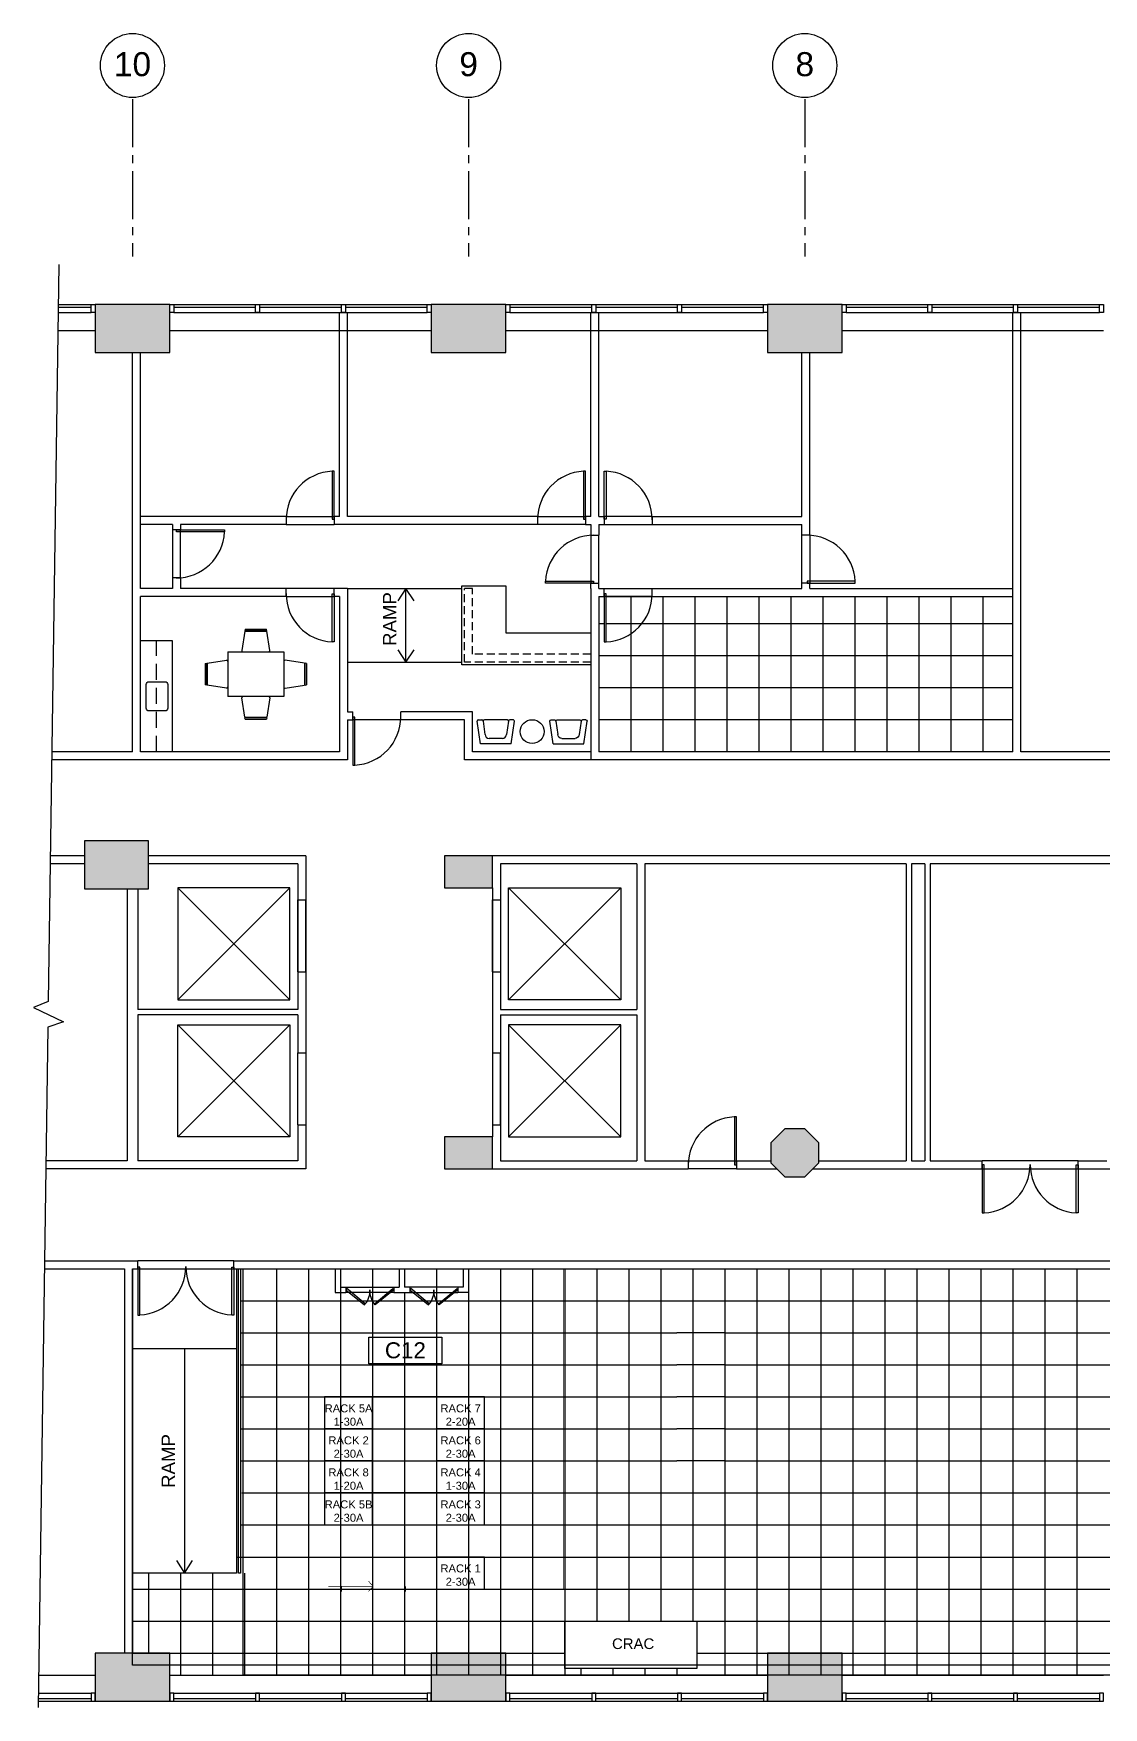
# Model space of a CAD drawing. Header units: inches. Extents: x 272721 to 278660, y 269284 to 271020.
# Drawn here: x 276169 to 276971, y 269285 to 270540 of the extents above; entities that cross this region are included whole.
import ezdxf
from ezdxf.enums import TextEntityAlignment as Align

# ---------------------------------------------------------------- set-up
doc = ezdxf.new("R2010")
doc.units = ezdxf.units.IN
doc.header["$LTSCALE"] = 48
doc.header["$MEASUREMENT"] = 0
doc.linetypes.add('DASHED2', pattern=[0.375, 0.25, -0.125])
doc.linetypes.add('HFC 11-10-04$0$CENTER2', pattern=[1.125, 0.75, -0.125, 0.125, -0.125])
for name, color, linetype in [('A-ANNO-CAGE', 4, 'Continuous'), ('A-COLS', 6, 'Continuous'), ('A-COLS-GRID', 5, 'Continuous'), ('A-COLS-PATT', 9, 'Continuous'), ('A-CORE-DOOR', 3, 'Continuous'), ('A-CORE-ELEV', 3, 'Continuous'), ('A-CORE-PART', 6, 'Continuous'), ('A-CORE-WIND', 3, 'Continuous'), ('A-CORE-WIND-SILL', 2, 'Continuous'), ('A-DIM-BREAK', 5, 'Continuous'), ('A-FLOR-CAGE', 3, 'Continuous'), ('A-FLOR-DOOR-HEAD', 2, 'Continuous'), ('A-FLOR-FIXT', 3, 'Continuous'), ('A-FLOR-FURN', 3, 'Continuous'), ('A-FLOR-GRID', 251, 'Continuous'), ('A-FLOR-RACK', 4, 'Continuous'), ('A-FLOR-RAIL', 3, 'Continuous'), ('A-FLOR-RAMP', 1, 'Continuous')]:
    doc.layers.add(name, color=color, linetype=linetype)
doc.styles.add('ATTR', font='romans.shx', dxfattribs={"width": 0.8, "height": 0.6})
doc.styles.add('TITLES', font='arial.ttf')

# ---------------------------------------------------------------- blocks, each defined once
blk = doc.blocks.new('CEILING')
at = {"layer": 'A-FLOR-DOOR-HEAD'}
for p, q in [((276358.4, 270178.2), (276394.4, 270178.2)), ((276546.9, 270178.2), (276582.9, 270178.2)), ((276632.9, 270178.2), (276596.9, 270178.2)), ((276273.3, 270170.2), (276273.3, 270132.2)), ((276279.3, 270132.2), (276279.3, 270168.2)), ((276358.4, 270172.2), (276394.4, 270172.2)), ((276582.9, 270172.2), (276546.9, 270172.2)), ((276586.9, 270164.2), (276586.9, 270128.2)), ((276592.9, 270128.2), (276592.9, 270164.2)), ((276596.9, 270172.2), (276632.9, 270172.2)), ((276745.1, 270128.2), (276745.1, 270164.2)), ((276751.1, 270164.2), (276751.1, 270128.2)), ((276394.4, 270124.2), (276358.4, 270124.2)), ((276358.4, 270118.2), (276394.4, 270118.2)), ((276596.9, 270124.2), (276632.9, 270124.2)), ((276632.9, 270118.2), (276596.9, 270118.2)), ((276444.4, 270025.9), (276408.4, 270025.9)), ((276367.3, 269836.9), (276367.3, 269890.9)), ((276373.3, 269890.9), (276373.3, 269836.9)), ((276513.3, 269836.9), (276513.3, 269890.9)), ((276519.3, 269890.9), (276519.3, 269836.9)), ((276367.3, 269722.2), (276367.3, 269776.2)), ((276373.3, 269776.2), (276373.3, 269722.2)), ((276513.3, 269776.2), (276513.3, 269722.2)), ((276519.3, 269722.2), (276519.3, 269776.2)), ((276660, 269695.2), (276696, 269695.2)), ((276696, 269689.2), (276660, 269689.2)), ((276952.3, 269695.2), (276880.3, 269695.2)), ((276880.3, 269689.2), (276952.3, 269689.2)), ((276319.3, 269620.2), (276247.3, 269620.2)), ((276247.3, 269614.2), (276319.3, 269614.2)), ((276403.3, 269600.6), (276439.3, 269600.6)), ((276487.3, 269600.6), (276451.3, 269600.6)), ((276439.3, 269596.6), (276403.3, 269596.6)), ((276451.3, 269596.6), (276487.3, 269596.6)), ((276400, 269374.2), (276448, 269374.2))]:
    blk.add_line(p, q, dxfattribs=at)
blk = doc.blocks.new('Conference Seat')
for p, q in [((-11.5, 0), (-14, -17)), ((-11.5, 0), (11.5, 0)), ((11.5, 0), (14, -17)), ((-9.5, -17), (-8.02878, -6.99577)), ((-5, -4), (5, -4)), ((9.5, -17), (8.0288, -6.99577)), ((-13, -18), (-10.5, -18)), ((-8.5, -18), (8.5, -18)), ((13, -18), (10.5, -18))]:
    blk.add_line(p, q)
for centre, radius, start, end in [((-5, -7), 3, 90, 180), ((5, -7), 3, 0, 90), ((-13, -17), 1, 180, 270), ((-10.5, -17), 1, 270, 0), ((-8.5, -17), 1, 180, 270), ((8.5, -17), 1, 270, 0), ((10.5, -17), 1, 180, 270), ((13, -17), 1, 270, 0)]:
    blk.add_arc(centre, radius, start, end)
at = {"style": 'ATTR', "width": 0.8, "flags": 9}
blk.add_attdef('ESTCODE', (0, 0), '', height=0.00199, dxfattribs=at)
blk = doc.blocks.new('SEATING_GROUP_1[1]')
blk.add_circle((23.9, -81.4), 8.94)
at = {"rotation": 180.046986211478}
blk.add_blockref('Conference Seat', (-3.4, -90.5), dxfattribs=at)
at = {"xscale": -1, "rotation": 179.953013788522}
blk.add_blockref('Conference Seat', (51.1, -90.5), dxfattribs=at)
blk = doc.blocks.new('42X84_TABLE_DINING[1]')
at = {"linetype": 'Continuous'}
for p, q in [((-33.26885, 37.999999), (-33.42505, 37.000439)), ((-33.26885, 37.999999), (-17.26885, 37.999999)), ((-17.11255, 36.999659), (-17.26885, 37.999999)), ((-33.50315, 36.500609), (-35.76885, 21.999999)), ((-33.49925, 36.499999), (-17.02975, 36.499999)), ((-17.11045, 36.999999), (-33.42225, 36.999999)), ((-14.76885, 21.999999), (-17.03435, 36.499269)), ((-57.9997, 8.156299), (-59, 7.999989)), ((-59, -8.000011), (-59, 7.999989)), ((-58, 8.158429), (-58, -8.153391)), ((-57.5, -8.230411), (-57.5, 8.239139)), ((-43, 10.499989), (-57.4993, 8.234489)), ((-7.5377, 10.499989), (6.9615, 8.234489)), ((6.9623, -8.230411), (6.9623, 8.239139)), ((7.4619, 8.156299), (8.4623, 7.999989)), ((7.4623, 8.158429), (7.4623, -8.153391)), ((8.4623, -8.000011), (8.4623, 7.999989)), ((-59, -8.000011), (-58.0005, -8.156181)), ((-57.5007, -8.234271), (-43, -10.500011)), ((6.9629, -8.234271), (-7.5377, -10.500011)), ((8.4623, -8.000011), (7.4627, -8.156181)), ((-42, -21.000001), (-8.5377, -21.000001)), ((-33.50315, -36.50061), (-35.76885, -22.000001)), ((-14.76885, -22.000001), (-17.03435, -36.499267)), ((-33.49925, -36.499999), (-17.02975, -36.499999)), ((-33.26885, -37.999999), (-33.42505, -37.000442)), ((-17.11045, -36.999999), (-33.42225, -36.999999)), ((-17.11255, -36.999664), (-17.26885, -37.999999)), ((-33.26885, -37.999999), (-17.26885, -37.999999))]:
    blk.add_line(p, q, dxfattribs=at)
blk.add_lwpolyline([(-42, -21.000001), (-42, 20.999989), (-8.5377, 20.999989), (-8.5377, -21.000001)], dxfattribs=at)
for centre, start, end in [((-34.76885, 21.999999), 180, 270), ((-15.76885, 21.999999), 270, 0), ((-43, 9.499989), 0.000000683, 90), ((-7.5377, 9.499989), 90, 180), ((-43, -9.500011), 270, 0.000000683), ((-7.5377, -9.500011), 180, 270), ((-34.76885, -22.000001), 90, 180), ((-15.76885, -22.000001), 0, 90)]:
    blk.add_arc(centre, 1, start, end, dxfattribs=at)

msp = doc.modelspace()

# ---------------------------------------------------------------- hatches: boundary and pattern name
at = {"layer": 'A-COLS-PATT'}
for points in [[(276215.3, 270301.2), (276271.3, 270301.2), (276271.3, 270337.2), (276215.3, 270337.2)], [(276467.3, 270301.2), (276523.3, 270301.2), (276523.3, 270337.2), (276467.3, 270337.2)], [(276719.3, 270301.2), (276775.3, 270301.2), (276775.3, 270337.2), (276719.3, 270337.2)], [(276207.3, 269899.2), (276255.3, 269899.2), (276255.3, 269935.2), (276207.3, 269935.2)], [(276477.3, 269923.9), (276477.3, 269899.9), (276513.3, 269899.9), (276513.3, 269923.9)], [(276477.3, 269713.2), (276477.3, 269689.2), (276513.3, 269689.2), (276513.3, 269713.2)], [(276732.4, 269719.2), (276721.8, 269708.7), (276721.8, 269693.8), (276732.4, 269683.2), (276747.3, 269683.2), (276757.8, 269693.8), (276757.8, 269708.7), (276747.3, 269719.2)], [(276215.3, 269290.2), (276271.3, 269290.2), (276271.3, 269326.2), (276215.3, 269326.2)], [(276467.3, 269290.2), (276523.3, 269290.2), (276523.3, 269326.2), (276467.3, 269326.2)], [(276719.3, 269290.2), (276775.3, 269290.2), (276775.3, 269326.2), (276719.3, 269326.2)]]:
    msp.add_hatch(color=256, dxfattribs=at).paths.add_polyline_path(points)

# ---------------------------------------------------------------- linework, layer by layer
for points in [[(276243.3, 269614.2), (278490.3, 269614.2), (278490.3, 269317.2), (276243.3, 269317.2)], [(277215.3, 269309.7), (276326.3, 269309.7), (276326.3, 269614.2), (277215.3, 269614.2)]]:
    msp.add_lwpolyline(points, close=True)
at = {"color": 3}
msp.add_lwpolyline([(276666.3, 269314.7), (276567.3, 269314.7), (276567.3, 269350.2), (276666.3, 269350.2)], close=True, dxfattribs=at)
at = {"layer": 'A-ANNO-CAGE', "linetype": 'Continuous'}
msp.add_lwpolyline([(276420.6, 269563), (276475.2, 269563), (276475.2, 269543.1), (276420.6, 269543.1)], close=True, dxfattribs=at)
at = {"layer": 'A-COLS'}
for points in [[(276215.3, 270301.2), (276271.3, 270301.2), (276271.3, 270337.2), (276215.3, 270337.2)], [(276467.3, 270301.2), (276523.3, 270301.2), (276523.3, 270337.2), (276467.3, 270337.2)], [(276719.3, 270301.2), (276775.3, 270301.2), (276775.3, 270337.2), (276719.3, 270337.2)], [(276207.3, 269899.2), (276255.3, 269899.2), (276255.3, 269935.2), (276207.3, 269935.2)], [(276477.3, 269923.9), (276477.3, 269899.9), (276513.3, 269899.9), (276513.3, 269923.9)], [(276477.3, 269713.2), (276477.3, 269689.2), (276513.3, 269689.2), (276513.3, 269713.2)], [(276732.4, 269719.2), (276721.8, 269708.7), (276721.8, 269693.8), (276732.4, 269683.2), (276747.3, 269683.2), (276757.8, 269693.8), (276757.8, 269708.7), (276747.3, 269719.2)], [(276215.3, 269290.2), (276271.3, 269290.2), (276271.3, 269326.2), (276215.3, 269326.2)], [(276467.3, 269290.2), (276523.3, 269290.2), (276523.3, 269326.2), (276467.3, 269326.2)], [(276719.3, 269290.2), (276775.3, 269290.2), (276775.3, 269326.2), (276719.3, 269326.2)]]:
    msp.add_lwpolyline(points, close=True, dxfattribs=at)
at = {"layer": 'A-COLS-GRID', "linetype": 'HFC 11-10-04$0$CENTER2'}
for p, q in [((276243.3, 270491.1), (276243.3, 270373.2)), ((276495.3, 270491.1), (276495.3, 270373.2)), ((276747.3, 270491.1), (276747.3, 270373.2))]:
    msp.add_line(p, q, dxfattribs=at)
at = {"layer": 'A-COLS-GRID', "color": 4, "linetype": 'Continuous'}
for centre in [(276243.3, 270516.4), (276495.3, 270516.4), (276747.3, 270516.4)]:
    msp.add_circle(centre, 24, dxfattribs=at)
at = {"layer": 'A-CORE-DOOR'}
for p, q in [((276367.3, 269890.9), (276367.3, 269836.9)), ((276373.3, 269836.9), (276373.3, 269890.9)), ((276513.3, 269890.9), (276513.3, 269836.9)), ((276519.3, 269890.9), (276519.3, 269836.9)), ((276367.3, 269722.2), (276367.3, 269776.2)), ((276373.3, 269776.2), (276373.3, 269722.2)), ((276513.3, 269776.2), (276513.3, 269722.2)), ((276519.3, 269776.2), (276519.3, 269722.2))]:
    msp.add_line(p, q, dxfattribs=at)
for points in [[(276394.4, 270176.2), (276394.4, 270212.2), (276392.9, 270212.2), (276392.9, 270176.2)], [(276582.9, 270176.2), (276582.9, 270212.2), (276581.4, 270212.2), (276581.4, 270176.2)], [(276596.9, 270176.2), (276596.9, 270212.2), (276598.4, 270212.2), (276598.4, 270176.2)], [(276276.3, 270168.2), (276312.3, 270168.2), (276312.3, 270166.7), (276276.3, 270166.7)], [(276588.9, 270128.2), (276552.9, 270128.2), (276552.9, 270129.7), (276588.9, 270129.7)], [(276749.1, 270128.2), (276785.1, 270128.2), (276785.1, 270129.7), (276749.1, 270129.7)], [(276394.4, 270120.2), (276394.4, 270084.2), (276392.9, 270084.2), (276392.9, 270120.2)], [(276596.9, 270120.2), (276596.9, 270084.2), (276598.4, 270084.2), (276598.4, 270120.2)], [(276408.4, 270027.9), (276408.4, 269991.9), (276409.9, 269991.9), (276409.9, 270027.9)], [(276696, 269692.2), (276696, 269728.2), (276694.5, 269728.2), (276694.5, 269692.2)], [(276880.3, 269692.2), (276880.3, 269656.2), (276881.8, 269656.2), (276881.8, 269692.2)], [(276952.3, 269692.2), (276952.3, 269656.2), (276950.8, 269656.2), (276950.8, 269692.2)], [(276247.3, 269615.6), (276247.3, 269579.6), (276248.8, 269579.6), (276248.8, 269615.6)], [(276319.3, 269615.6), (276319.3, 269579.6), (276317.8, 269579.6), (276317.8, 269615.6)], [(276403.3, 269598.6), (276417.2, 269587.2), (276417.8, 269588), (276403.9, 269599.4)], [(276439.3, 269598.6), (276425.3, 269587.2), (276424.7, 269588), (276438.6, 269599.4)], [(276451.3, 269598.6), (276465.2, 269587.2), (276465.8, 269588), (276451.9, 269599.4)], [(276487.3, 269598.6), (276473.3, 269587.2), (276472.7, 269588), (276486.6, 269599.4)]]:
    msp.add_lwpolyline(points, close=True, dxfattribs=at)
at = {"layer": 'A-CORE-DOOR', "color": 8}
for centre, radius, start, end in [((276394.6, 270176.1), 36.1, 92.5752, 180.3228), ((276583.1, 270176.1), 36.1, 92.5752, 180.3228), ((276596.8, 270176.1), 36.1, 359.6772, 87.4248), ((276276.2, 270168.3), 36.1, 269.6772, 357.4248), ((276589, 270128.1), 36.1, 89.6772, 177.4248), ((276749, 270128.1), 36.1, 2.5752, 90.3228), ((276394.6, 270120.3), 36.1, 179.6772, 267.4248), ((276596.8, 270120.3), 36.1, 272.5752, 0.3228), ((276408.3, 270028), 36.1, 272.5752, 0.3228), ((276696.1, 269692.1), 36.1, 92.5752, 180.3228), ((276880.1, 269692.3), 36.1, 272.5752, 0.3228), ((276952.4, 269692.3), 36.1, 179.6772, 267.4248), ((276247.1, 269615.7), 36.1, 272.5752, 0.3228), ((276319.4, 269615.7), 36.1, 179.6772, 267.4248), ((276405.5, 269597.8), 15.8, 321.435, 2.7766), ((276437, 269597.8), 15.8, 177.2234, 218.565), ((276453.5, 269597.8), 15.8, 321.435, 2.7766), ((276485, 269597.8), 15.8, 177.2234, 218.565)]:
    msp.add_arc(centre, radius, start, end, dxfattribs=at)
at = {"layer": 'A-CORE-ELEV'}
for p, q in [((276277.3, 269815.9), (276361.3, 269899.9)), ((276361.3, 269815.9), (276277.3, 269899.9)), ((276609.3, 269815.9), (276525.3, 269899.9)), ((276525.3, 269815.9), (276609.3, 269899.9)), ((276277.3, 269797.2), (276361.3, 269713.2)), ((276361.3, 269797.2), (276277.3, 269713.2)), ((276609.3, 269797.2), (276525.3, 269713.2)), ((276525.3, 269797.2), (276609.3, 269713.2))]:
    msp.add_line(p, q, dxfattribs=at)
for points in [[(276277.3, 269815.9), (276361.3, 269815.9), (276361.3, 269899.9), (276277.3, 269899.9)], [(276609.3, 269815.9), (276525.3, 269815.9), (276525.3, 269899.9), (276609.3, 269899.9)], [(276277.3, 269797.2), (276361.3, 269797.2), (276361.3, 269713.2), (276277.3, 269713.2)], [(276609.3, 269797.2), (276525.3, 269797.2), (276525.3, 269713.2), (276609.3, 269713.2)]]:
    msp.add_lwpolyline(points, close=True, dxfattribs=at)
at = {"layer": 'A-CORE-PART'}
for p, q in [((276398.4, 270178.2), (276398.4, 270331.2)), ((276404.4, 270178.2), (276404.4, 270331.2)), ((276586.9, 270178.2), (276586.9, 270331.2)), ((276592.9, 270178.2), (276592.9, 270331.2)), ((276903.3, 270001.9), (276903.3, 270331.2)), ((276909.3, 270001.9), (276909.3, 270331.2)), ((276243.3, 270001.9), (276243.3, 270301.2)), ((276249.3, 270124.2), (276249.3, 270301.2)), ((276745.1, 270178.2), (276745.1, 270301.2)), ((276751.1, 270164.2), (276751.1, 270301.2)), ((276358.4, 270178.2), (276249.3, 270178.2)), ((276358.4, 270178.2), (276358.4, 270172.2)), ((276394.4, 270178.2), (276394.4, 270172.2)), ((276398.4, 270178.2), (276394.4, 270178.2)), ((276546.9, 270178.2), (276404.4, 270178.2)), ((276546.9, 270178.2), (276546.9, 270172.2)), ((276586.9, 270178.2), (276582.9, 270178.2)), ((276582.9, 270178.2), (276582.9, 270172.2)), ((276592.9, 270178.2), (276596.9, 270178.2)), ((276596.9, 270178.2), (276596.9, 270172.2)), ((276632.9, 270178.2), (276745.1, 270178.2)), ((276632.9, 270178.2), (276632.9, 270172.2)), ((276273.3, 270172.2), (276249.3, 270172.2)), ((276273.3, 270172.2), (276273.3, 270168.2)), ((276279.3, 270168.2), (276273.3, 270168.2)), ((276358.4, 270172.2), (276279.3, 270172.2)), ((276279.3, 270172.2), (276279.3, 270168.2)), ((276546.9, 270172.2), (276394.4, 270172.2)), ((276582.9, 270172.2), (276586.9, 270172.2)), ((276586.9, 270172.2), (276586.9, 270164.2)), ((276586.9, 270164.2), (276592.9, 270164.2)), ((276592.9, 270172.2), (276592.9, 270164.2)), ((276592.9, 270172.2), (276596.9, 270172.2)), ((276632.9, 270172.2), (276745.1, 270172.2)), ((276745.1, 270164.2), (276745.1, 270172.2)), ((276751.1, 270164.2), (276745.1, 270164.2)), ((276273.3, 270132.2), (276273.3, 270124.2)), ((276279.3, 270132.2), (276273.3, 270132.2)), ((276279.3, 270132.2), (276279.3, 270124.2)), ((276586.9, 270124.2), (276586.9, 270128.2)), ((276586.9, 270128.2), (276592.9, 270128.2)), ((276592.9, 270124.2), (276592.9, 270128.2)), ((276745.1, 270124.2), (276745.1, 270128.2)), ((276751.1, 270128.2), (276745.1, 270128.2)), ((276751.1, 270124.2), (276751.1, 270128.2)), ((276273.3, 270124.2), (276249.3, 270124.2)), ((276249.3, 270001.9), (276249.3, 270118.2)), ((276358.4, 270118.2), (276249.3, 270118.2)), ((276358.4, 270124.2), (276279.3, 270124.2)), ((276358.4, 270118.2), (276358.4, 270124.2)), ((276394.4, 270118.2), (276394.4, 270124.2)), ((276404.4, 270124.2), (276394.4, 270124.2)), ((276398.4, 270118.2), (276394.4, 270118.2)), ((276398.4, 270118.2), (276398.4, 270001.9)), ((276404.4, 270124.2), (276404.4, 270031.9)), ((276586.9, 270124.2), (276586.9, 270075.1)), ((276592.9, 270124.2), (276596.9, 270124.2)), ((276592.9, 270118.2), (276596.9, 270118.2)), ((276592.9, 270118.2), (276592.9, 270001.9)), ((276596.9, 270118.2), (276596.9, 270124.2)), ((276632.9, 270124.2), (276745.1, 270124.2)), ((276632.9, 270118.2), (276632.9, 270124.2)), ((276632.9, 270118.2), (276903.3, 270118.2)), ((276751.1, 270124.2), (276903.3, 270124.2)), ((276586.9, 270075.1), (276586.9, 269995.9)), ((276404.4, 270031.9), (276408.4, 270031.9)), ((276404.4, 270025.9), (276408.4, 270025.9)), ((276404.4, 270025.9), (276404.4, 269995.9)), ((276408.4, 270025.9), (276408.4, 270031.9)), ((276444.4, 270025.9), (276444.4, 270031.9)), ((276498.3, 270031.9), (276444.4, 270031.9)), ((276492.3, 270025.9), (276444.4, 270025.9)), ((276492.3, 269995.9), (276492.3, 270025.9)), ((276498.3, 270001.9), (276498.3, 270031.9)), ((276243.3, 270001.9), (276182.9, 270001.9)), ((276398.4, 270001.9), (276249.3, 270001.9)), ((276586.9, 270001.9), (276498.3, 270001.9)), ((276903.3, 270001.9), (276592.9, 270001.9)), ((277191.4, 270001.9), (276909.3, 270001.9)), ((276404.4, 269995.9), (276182.8, 269995.9)), ((276586.9, 269995.9), (276492.3, 269995.9)), ((277191.4, 269995.9), (276586.9, 269995.9)), ((276207.3, 269923.9), (276181.8, 269923.9)), ((276373.3, 269923.9), (276255.3, 269923.9)), ((276373.3, 269923.9), (276373.3, 269890.9)), ((277231.1, 269923.9), (276513.3, 269923.9)), ((276207.3, 269917.9), (276181.7, 269917.9)), ((276367.3, 269917.9), (276255.3, 269917.9)), ((276367.3, 269917.9), (276367.3, 269890.9)), ((276519.3, 269917.9), (276519.3, 269890.9)), ((276621.3, 269917.9), (276519.3, 269917.9)), ((276621.3, 269917.9), (276621.3, 269808.6)), ((276627.3, 269917.9), (276627.3, 269695.2)), ((276823.3, 269917.9), (276627.3, 269917.9)), ((276823.3, 269917.9), (276823.3, 269695.2)), ((276827.3, 269917.9), (276827.3, 269695.2)), ((276837.3, 269917.9), (276827.3, 269917.9)), ((276837.3, 269917.9), (276837.3, 269695.2)), ((277225.8, 269917.9), (276841.3, 269917.9)), ((276841.3, 269917.9), (276841.3, 269695.2)), ((276239.3, 269899.2), (276239.3, 269695.2)), ((276247.3, 269899.2), (276247.3, 269808.6)), ((276513.3, 269899.9), (276513.3, 269890.9)), ((276367.3, 269890.9), (276373.3, 269890.9)), ((276513.3, 269890.9), (276519.3, 269890.9)), ((276367.3, 269836.9), (276373.3, 269836.9)), ((276367.3, 269836.9), (276367.3, 269808.6)), ((276373.3, 269836.9), (276373.3, 269776.2)), ((276513.3, 269836.9), (276519.3, 269836.9)), ((276513.3, 269836.9), (276513.3, 269776.2)), ((276519.3, 269836.9), (276519.3, 269808.6)), ((276367.3, 269808.6), (276247.3, 269808.6)), ((276367.3, 269804.6), (276247.3, 269804.6)), ((276247.3, 269804.6), (276247.3, 269695.2)), ((276367.3, 269804.6), (276367.3, 269776.2)), ((276519.3, 269808.6), (276621.3, 269808.6)), ((276519.3, 269804.6), (276621.3, 269804.6)), ((276519.3, 269804.6), (276519.3, 269776.2)), ((276621.3, 269804.6), (276621.3, 269695.2)), ((276367.3, 269776.2), (276373.3, 269776.2)), ((276513.3, 269776.2), (276519.3, 269776.2)), ((276367.3, 269722.2), (276373.3, 269722.2)), ((276367.3, 269722.2), (276367.3, 269695.2)), ((276373.3, 269722.2), (276373.3, 269689.2)), ((276513.3, 269722.2), (276519.3, 269722.2)), ((276513.3, 269722.2), (276513.3, 269713.2)), ((276519.3, 269722.2), (276519.3, 269695.2)), ((276373.3, 269689.2), (276178.4, 269689.2)), ((276239.3, 269695.2), (276178.5, 269695.2)), ((276373.3, 269689.2), (276243.3, 269689.2)), ((276367.3, 269695.2), (276247.3, 269695.2)), ((276513.3, 269689.2), (276660, 269689.2)), ((276519.3, 269695.2), (276621.3, 269695.2)), ((276627.3, 269695.2), (276660, 269695.2)), ((276660, 269695.2), (276660, 269689.2)), ((276696, 269695.2), (276696, 269689.2)), ((276696, 269695.2), (276721.8, 269695.2)), ((276696, 269689.2), (276726.4, 269689.2)), ((276753.3, 269689.2), (276880.3, 269689.2)), ((276757.8, 269695.2), (276823.3, 269695.2)), ((276827.3, 269695.2), (276837.3, 269695.2)), ((276841.3, 269695.2), (276880.3, 269695.2)), ((276880.3, 269689.2), (276880.3, 269695.2)), ((276952.3, 269689.2), (276952.3, 269695.2)), ((276952.3, 269695.2), (276973.8, 269695.2)), ((276952.3, 269689.2), (276978.4, 269689.2)), ((276177.3, 269614.2), (276237.3, 269614.2)), ((276177.4, 269620.2), (276247.3, 269620.2)), ((276237.3, 269614.2), (276237.3, 269326.2)), ((276243.3, 269614.2), (276243.3, 269326.2)), ((276243.3, 269614.2), (276247.3, 269614.2)), ((276247.3, 269614.2), (276247.3, 269620.2)), ((276319.3, 269614.2), (276319.3, 269620.2)), ((276319.3, 269620.2), (277683.3, 269620.2)), ((276319.3, 269614.2), (277809.8, 269614.2)), ((276395.3, 269614.2), (276395.3, 269596.6)), ((276399.3, 269614.2), (276399.3, 269600.6)), ((276443.3, 269614.2), (276443.3, 269600.6)), ((276447.3, 269614.2), (276447.3, 269600.6)), ((276491.3, 269614.2), (276491.3, 269600.6)), ((276495.3, 269614.2), (276495.3, 269596.6)), ((276399.3, 269600.6), (276403.3, 269600.6)), ((276403.3, 269600.6), (276403.3, 269596.6)), ((276439.3, 269600.6), (276443.3, 269600.6)), ((276439.3, 269600.6), (276439.3, 269596.6)), ((276451.3, 269600.6), (276447.3, 269600.6)), ((276451.3, 269600.6), (276451.3, 269596.6)), ((276491.3, 269600.6), (276487.3, 269600.6)), ((276487.3, 269600.6), (276487.3, 269596.6)), ((276395.3, 269596.6), (276403.3, 269596.6)), ((276439.3, 269596.6), (276451.3, 269596.6)), ((276495.3, 269596.6), (276487.3, 269596.6))]:
    msp.add_line(p, q, dxfattribs=at)
at = {"layer": 'A-CORE-WIND'}
for p, q in [((276187.7, 270337.2), (276212.3, 270337.2)), ((276187.7, 270335.2), (276212.3, 270335.2)), ((276187.7, 270331.2), (276212.3, 270331.2)), ((276274.3, 270337.2), (276464.3, 270337.2)), ((276274.3, 270335.2), (276335.6, 270335.2)), ((276274.3, 270331.2), (276464.3, 270331.2)), ((276338.6, 270335.2), (276399.9, 270335.2)), ((276402.9, 270335.2), (276464.3, 270335.2)), ((276526.3, 270337.2), (276716.3, 270337.2)), ((276526.3, 270335.2), (276587.6, 270335.2)), ((276526.3, 270331.2), (276716.3, 270331.2)), ((276590.6, 270335.2), (276651.9, 270335.2)), ((276654.9, 270335.2), (276716.3, 270335.2)), ((276778.3, 270337.2), (276968.3, 270337.2)), ((276778.3, 270335.2), (276839.6, 270335.2)), ((276778.3, 270331.2), (276968.3, 270331.2)), ((276842.6, 270335.2), (276903.9, 270335.2)), ((276906.9, 270335.2), (276968.3, 270335.2)), ((276172.7, 269296.2), (276212.3, 269296.2)), ((276274.3, 269296.2), (276464.3, 269296.2)), ((276526.3, 269296.2), (276716.3, 269296.2)), ((276778.3, 269296.2), (276968.3, 269296.2)), ((276172.6, 269292.2), (276212.3, 269292.2)), ((276172.6, 269290.2), (276212.3, 269290.2)), ((276274.3, 269292.2), (276335.6, 269292.2)), ((276274.3, 269290.2), (276464.3, 269290.2)), ((276338.6, 269292.2), (276399.9, 269292.2)), ((276402.9, 269292.2), (276464.3, 269292.2)), ((276526.3, 269292.2), (276587.6, 269292.2)), ((276526.3, 269290.2), (276716.3, 269290.2)), ((276590.6, 269292.2), (276651.9, 269292.2)), ((276654.9, 269292.2), (276716.3, 269292.2)), ((276778.3, 269292.2), (276839.6, 269292.2)), ((276778.3, 269290.2), (276968.3, 269290.2)), ((276842.6, 269292.2), (276903.9, 269292.2)), ((276906.9, 269292.2), (276968.3, 269292.2))]:
    msp.add_line(p, q, dxfattribs=at)
for points in [[(276212.3, 270337.2), (276215.3, 270337.2), (276215.3, 270331.2), (276212.3, 270331.2)], [(276271.3, 270337.2), (276274.3, 270337.2), (276274.3, 270331.2), (276271.3, 270331.2)], [(276335.6, 270337.2), (276338.6, 270337.2), (276338.6, 270331.2), (276335.6, 270331.2)], [(276399.9, 270337.2), (276402.9, 270337.2), (276402.9, 270331.2), (276399.9, 270331.2)], [(276464.3, 270337.2), (276467.3, 270337.2), (276467.3, 270331.2), (276464.3, 270331.2)], [(276523.3, 270337.2), (276526.3, 270337.2), (276526.3, 270331.2), (276523.3, 270331.2)], [(276587.6, 270337.2), (276590.6, 270337.2), (276590.6, 270331.2), (276587.6, 270331.2)], [(276651.9, 270337.2), (276654.9, 270337.2), (276654.9, 270331.2), (276651.9, 270331.2)], [(276716.3, 270337.2), (276719.3, 270337.2), (276719.3, 270331.2), (276716.3, 270331.2)], [(276775.3, 270337.2), (276778.3, 270337.2), (276778.3, 270331.2), (276775.3, 270331.2)], [(276839.6, 270337.2), (276842.6, 270337.2), (276842.6, 270331.2), (276839.6, 270331.2)], [(276903.9, 270337.2), (276906.9, 270337.2), (276906.9, 270331.2), (276903.9, 270331.2)], [(276968.3, 270337.2), (276971.3, 270337.2), (276971.3, 270331.2), (276968.3, 270331.2)], [(276212.3, 269290.2), (276215.3, 269290.2), (276215.3, 269296.2), (276212.3, 269296.2)], [(276271.3, 269290.2), (276274.3, 269290.2), (276274.3, 269296.2), (276271.3, 269296.2)], [(276335.6, 269290.2), (276338.6, 269290.2), (276338.6, 269296.2), (276335.6, 269296.2)], [(276399.9, 269290.2), (276402.9, 269290.2), (276402.9, 269296.2), (276399.9, 269296.2)], [(276464.3, 269290.2), (276467.3, 269290.2), (276467.3, 269296.2), (276464.3, 269296.2)], [(276523.3, 269290.2), (276526.3, 269290.2), (276526.3, 269296.2), (276523.3, 269296.2)], [(276587.6, 269290.2), (276590.6, 269290.2), (276590.6, 269296.2), (276587.6, 269296.2)], [(276651.9, 269290.2), (276654.9, 269290.2), (276654.9, 269296.2), (276651.9, 269296.2)], [(276716.3, 269290.2), (276719.3, 269290.2), (276719.3, 269296.2), (276716.3, 269296.2)], [(276775.3, 269290.2), (276778.3, 269290.2), (276778.3, 269296.2), (276775.3, 269296.2)], [(276839.6, 269290.2), (276842.6, 269290.2), (276842.6, 269296.2), (276839.6, 269296.2)], [(276903.9, 269290.2), (276906.9, 269290.2), (276906.9, 269296.2), (276903.9, 269296.2)], [(276968.3, 269290.2), (276971.3, 269290.2), (276971.3, 269296.2), (276968.3, 269296.2)]]:
    msp.add_lwpolyline(points, close=True, dxfattribs=at)
at = {"layer": 'A-CORE-WIND-SILL'}
for p, q in [((276187.5, 270317.7), (276215.3, 270317.7)), ((276271.3, 270317.7), (276467.3, 270317.7)), ((276523.3, 270317.7), (276719.3, 270317.7)), ((276775.3, 270317.7), (276971.3, 270317.7)), ((276172.9, 269309.7), (276215.3, 269309.7)), ((276271.3, 269309.7), (276467.3, 269309.7)), ((276523.3, 269309.7), (276719.3, 269309.7)), ((276775.3, 269309.7), (276971.3, 269309.7))]:
    msp.add_line(p, q, dxfattribs=at)
at = {"layer": 'A-DIM-BREAK'}
msp.add_lwpolyline([(276188.2, 270367.2), (276180.2, 269814.6), (276169.1, 269810.1), (276191.6, 269799.5), (276179.9, 269795.5), (276172.5, 269285.4)], dxfattribs=at)
at = {"layer": 'A-FLOR-CAGE', "const_width": 0.5}
for points in [[(276326.3, 269614.2), (276326.3, 269374.2), (276400, 269374.2)], [(276448, 269374.2), (276566.3, 269374.2), (276566.3, 269614.2)], [(276390.1, 269376.2), (276423.7, 269376.2)], [(276400, 269376.2), (276400, 269372.2)], [(276448, 269376.2), (276448, 269372.2)]]:
    msp.add_lwpolyline(points, dxfattribs=at)
at = {"layer": 'A-FLOR-CAGE', "linetype": 'Continuous', "const_width": 0.5}
msp.add_lwpolyline([(276420.3, 269372.5), (276423.7, 269376.2), (276420.3, 269380)], dxfattribs=at)
at = {"layer": 'A-FLOR-FURN', "color": 9, "linetype": 'DASHED2', "ltscale": 0.5}
for p, q in [((276498.3, 270124.2), (276492.3, 270124.2)), ((276492.3, 270069.1), (276492.3, 270124.2)), ((276498.3, 270075.1), (276498.3, 270124.2)), ((276586.9, 270075.1), (276498.3, 270075.1)), ((276586.9, 270069.1), (276492.3, 270069.1))]:
    msp.add_line(p, q, dxfattribs=at)
at = {"layer": 'A-FLOR-FURN'}
for p, q in [((276273.3, 270085), (276249.3, 270085)), ((276273.3, 270001.9), (276273.3, 270085))]:
    msp.add_line(p, q, dxfattribs=at)
at = {"layer": 'A-FLOR-FURN', "linetype": 'DASHED2'}
msp.add_line((276261.3, 270001.9), (276261.3, 270085), dxfattribs=at)
at = {"layer": 'A-FLOR-FURN'}
msp.add_lwpolyline([(276586.9, 270067.1), (276490.3, 270067.1), (276490.3, 270067.1), (276490.3, 270126.2), (276490.3, 270126.2), (276523.3, 270126.2), (276523.3, 270091.1), (276523.3, 270091.1), (276586.9, 270091.1)], dxfattribs=at)
msp.add_lwpolyline([(276255.6, 270054.4), (276267.7, 270054.4, -0.414214), (276269.7, 270052.4), (276269.7, 270034.5, -0.414214), (276267.7, 270032.5), (276255.6, 270032.5, -0.414214), (276253.6, 270034.5), (276253.6, 270052.4, -0.414214)], format="xyb", close=True, dxfattribs=at)
at = {"layer": 'A-FLOR-GRID'}
for p, q in [((276598.4, 270118.2), (276632.9, 270118.2)), ((276616.9, 270118.2), (276616.9, 270001.9)), ((276640.9, 270118.2), (276640.9, 270001.9)), ((276664.9, 270118.2), (276664.9, 270001.9)), ((276688.9, 270118.2), (276688.9, 270001.9)), ((276712.9, 270118.2), (276712.9, 270001.9)), ((276736.9, 270118.2), (276736.9, 270001.9)), ((276760.9, 270118.2), (276760.9, 270001.9)), ((276784.9, 270118.2), (276784.9, 270001.9)), ((276808.9, 270118.2), (276808.9, 270001.9)), ((276832.9, 270118.2), (276832.9, 270001.9)), ((276856.9, 270118.2), (276856.9, 270001.9)), ((276880.9, 270118.2), (276880.9, 270001.9)), ((276596.9, 270097.9), (276592.9, 270097.9)), ((276903.3, 270097.9), (276598.4, 270097.9)), ((276903.3, 270073.9), (276592.9, 270073.9)), ((276903.3, 270049.9), (276592.9, 270049.9)), ((276903.3, 270025.9), (276592.9, 270025.9)), ((276351.3, 269614.2), (276351.3, 269309.7)), ((276375.3, 269614.2), (276375.3, 269309.7)), ((276399.3, 269614.2), (276399.3, 269309.7)), ((276423.3, 269614.2), (276423.3, 269309.7)), ((276471.3, 269614.2), (276471.3, 269309.7)), ((276495.3, 269614.2), (276495.3, 269309.7)), ((276519.3, 269614.2), (276519.3, 269309.7)), ((276543.3, 269614.2), (276543.3, 269309.7)), ((276567.3, 269614.2), (276567.3, 269309.7)), ((276591.3, 269614.2), (276591.3, 269350.2)), ((276615.3, 269614.2), (276615.3, 269350.2)), ((276639.3, 269614.2), (276639.3, 269350.2)), ((276663.3, 269614.2), (276663.3, 269350.2)), ((276687.3, 269614.2), (276687.3, 269309.7)), ((276711.3, 269614.2), (276711.3, 269309.7)), ((276735.3, 269614.2), (276735.3, 269309.7)), ((276759.3, 269614.2), (276759.3, 269309.7)), ((276783.3, 269614.2), (276783.3, 269309.7)), ((276807.3, 269614.2), (276807.3, 269309.7)), ((276831.3, 269614.2), (276831.3, 269309.7)), ((276855.3, 269614.2), (276855.3, 269309.7)), ((276879.3, 269614.2), (276879.3, 269309.7)), ((276903.3, 269614.2), (276903.3, 269309.7)), ((276927.3, 269614.2), (276927.3, 269309.7)), ((276951.3, 269614.2), (276951.3, 269309.7)), ((276324.3, 269590.2), (277383.3, 269590.2)), ((276447.3, 269596.6), (276447.3, 269309.7)), ((276324.3, 269566.2), (276363.3, 269566.2)), ((276363.3, 269566.2), (276651.3, 269566.2)), ((276687.3, 269566.2), (276651.3, 269566.2)), ((276687.3, 269566.2), (277167.3, 269566.2)), ((276324.3, 269542.2), (276363.3, 269542.2)), ((276363.3, 269542.2), (276651.3, 269542.2)), ((276687.3, 269542.2), (276651.3, 269542.2)), ((276687.3, 269542.2), (277191.3, 269542.2)), ((276324.3, 269518.2), (276363.3, 269518.2)), ((276363.3, 269518.2), (276651.3, 269518.2)), ((276507.3, 269518.2), (276387.3, 269518.2)), ((276687.3, 269518.2), (276651.3, 269518.2)), ((276687.3, 269518.2), (277167.3, 269518.2)), ((276324.3, 269494.2), (276363.3, 269494.2)), ((276363.3, 269494.2), (276651.3, 269494.2)), ((276387.3, 269494.2), (276507.3, 269494.2)), ((276687.3, 269494.2), (276651.3, 269494.2)), ((276687.3, 269494.2), (277167.3, 269494.2)), ((276324.3, 269470.2), (276363.3, 269470.2)), ((276363.3, 269470.2), (276651.3, 269470.2)), ((276387.3, 269470.2), (276507.3, 269470.2)), ((276687.3, 269470.2), (276651.3, 269470.2)), ((276687.3, 269470.2), (277191.3, 269470.2)), ((276325.3, 269446.2), (277167.3, 269446.2)), ((276507.3, 269446.2), (276387.3, 269446.2)), ((276324.3, 269422.2), (277167.3, 269422.2)), ((276387.3, 269422.2), (276507.3, 269422.2)), ((276321.3, 269398.2), (277167.3, 269398.2)), ((276255.3, 269386.2), (276255.3, 269326.2)), ((276279.3, 269386.2), (276279.3, 269309.7)), ((276303.3, 269386.2), (276303.3, 269309.7)), ((276327.3, 269386.2), (276327.3, 269309.7)), ((276243.3, 269374.2), (277897.3, 269374.2)), ((276243.3, 269350.2), (277324.3, 269350.2)), ((276243.3, 269326.2), (276567.3, 269326.2)), ((276666.3, 269326.2), (277071.3, 269326.2)), ((276579.3, 269314.2), (276579.3, 269309.7)), ((276603.3, 269314.2), (276603.3, 269309.7)), ((276627.3, 269314.2), (276627.3, 269309.7)), ((276651.3, 269314.2), (276651.3, 269309.7))]:
    msp.add_line(p, q, dxfattribs=at)
at = {"layer": 'A-FLOR-RACK'}
for points in [[(276387.3, 269494.2), (276423.3, 269494.2), (276423.3, 269518.2), (276387.3, 269518.2)], [(276471.3, 269494.2), (276507.3, 269494.2), (276507.3, 269518.2), (276471.3, 269518.2)], [(276387.3, 269470.2), (276423.3, 269470.2), (276423.3, 269494.2), (276387.3, 269494.2)], [(276471.3, 269470.2), (276507.3, 269470.2), (276507.3, 269494.2), (276471.3, 269494.2)], [(276387.3, 269446.2), (276423.3, 269446.2), (276423.3, 269470.2), (276387.3, 269470.2)], [(276471.3, 269446.2), (276507.3, 269446.2), (276507.3, 269470.2), (276471.3, 269470.2)], [(276387.3, 269422.2), (276423.3, 269422.2), (276423.3, 269446.2), (276387.3, 269446.2)], [(276471.3, 269422.2), (276507.3, 269422.2), (276507.3, 269446.2), (276471.3, 269446.2)], [(276471.3, 269374.2), (276507.3, 269374.2), (276507.3, 269398.2), (276471.3, 269398.2)]]:
    msp.add_lwpolyline(points, close=True, dxfattribs=at)
at = {"layer": 'A-FLOR-RAIL'}
msp.add_lwpolyline([(276324.3, 269386.2), (276322.8, 269386.2), (276322.8, 269614.2), (276324.3, 269614.2)], close=True, dxfattribs=at)
at = {"layer": 'A-FLOR-RAMP', "color": 1}
for p, q in [((276404.4, 270124.2), (276490.3, 270124.2)), ((276448.3, 270069.1), (276448.3, 270124.2)), ((276404.4, 270069.1), (276490.3, 270069.1))]:
    msp.add_line(p, q, dxfattribs=at)
at = {"layer": 'A-FLOR-RAMP'}
for p, q in [((276321.3, 269614.2), (276321.3, 269386.2)), ((276321.3, 269554.2), (276243.3, 269554.2)), ((276321.3, 269386.2), (276243.3, 269386.2))]:
    msp.add_line(p, q, dxfattribs=at)
for points in [[(276454.4, 270115), (276448.3, 270124.2), (276442.3, 270115)], [(276442.3, 270078.3), (276448.3, 270069.1), (276454.4, 270078.3)], [(276282.3, 269554.2), (276282.3, 269386.2)], [(276282.3, 269554.2), (276282.3, 269386.2)], [(276276.2, 269395.5), (276282.3, 269386.2), (276288.3, 269395.5)], [(276276.2, 269395.5), (276282.3, 269386.2), (276288.3, 269395.5)]]:
    msp.add_lwpolyline(points, dxfattribs=at)

# ---------------------------------------------------------------- block references
msp.add_blockref('CEILING', (0, 0))
at = {"layer": 'A-FLOR-FIXT', "rotation": 270}
msp.add_blockref('42X84_TABLE_DINING[1]', (276335.8, 270034.8), dxfattribs=at)
at = {"layer": 'A-FLOR-FURN'}
msp.add_blockref('SEATING_GROUP_1[1]', (276519, 270098.4), dxfattribs=at)

# ---------------------------------------------------------------- texts
at = {"insert": (276602.8, 269337.2), "char_height": 8, "attachment_point": 1, "style": 'TITLES'}
msp.add_mtext('CRAC', dxfattribs=at)
at = {"layer": 'A-ANNO-CAGE', "insert": (276447.9, 269553.1), "char_height": 12, "width": 89.875, "attachment_point": 5, "style": 'TITLES'}
msp.add_mtext('C12', dxfattribs=at)
at = {"layer": 'A-COLS-GRID', "color": 4, "linetype": 'Continuous', "style": 'TITLES'}
for s, p in [('10', (276243.3, 270508.4)), ('9', (276495.3, 270508.4)), ('8', (276747.3, 270508.4))]:
    msp.add_text(s, height=18, dxfattribs=at).set_placement(p, align=Align.CENTER)
at = {"layer": 'A-FLOR-RACK', "char_height": 6, "width": 58.595, "attachment_point": 5, "style": 'TITLES'}
for s, insert in [('RACK 5A\\P1-30A', (276405.3, 269504.6)), ('RACK 7\\P2-20A', (276489.3, 269504.6)), ('RACK 2\\P2-30A', (276405.3, 269480.6)), ('RACK 6\\P2-30A', (276489.3, 269480.6)), ('RACK 8\\P1-20A', (276405.3, 269456.6)), ('RACK 4\\P1-30A', (276489.3, 269456.6)), ('RACK 5B\\P2-30A', (276405.3, 269432.6)), ('RACK 3\\P2-30A', (276489.3, 269432.6)), ('RACK 1\\P2-30A', (276489.3, 269384.6))]:
    msp.add_mtext(s, dxfattribs=dict(at, insert=insert))
at = {"layer": 'A-FLOR-RAMP', "char_height": 10, "width": 58.595, "attachment_point": 5, "rotation": 90, "style": 'TITLES'}
for insert in [(276436.1, 270101.4), (276270.1, 269470.2)]:
    msp.add_mtext('RAMP', dxfattribs=dict(at, insert=insert))

doc.saveas('drawing.dxf')
